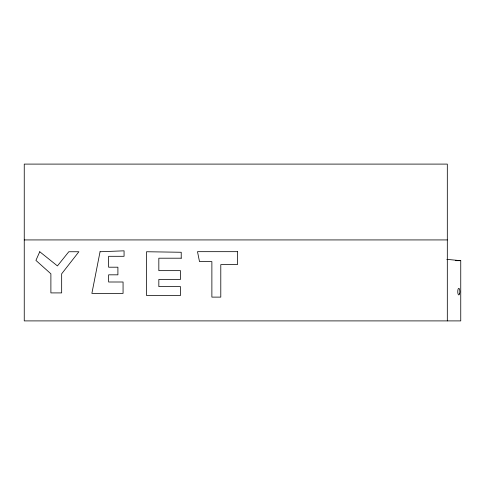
<?xml version="1.0" encoding="UTF-8"?>
<svg xmlns="http://www.w3.org/2000/svg" width="485" height="485" viewBox="0 0 485 485"><rect width="100%" height="100%" fill="white"/><g stroke="black" fill="none" stroke-linecap="round" stroke-linejoin="round"><path stroke-width="0.73" d="M24.25 239.929L447.315 239.929M455.603 260.675L460.75 260.675L460.75 320.9L24.25 320.9L24.25 164.1L447.315 164.1L447.315 320.9M446.83 259.354L460.75 260.675M100.049 251.745L91.877 293.401L123.063 293.401L123.063 282.003L108.628 282.003L108.628 274.825L117.903 274.825L117.903 267.199L108.628 267.199L108.628 256.298L124.063 256.298L124.063 250.824L100.049 251.745M39.758 251.745L35.914 260.396L50.889 273.807L50.889 292.91L61.668 292.91L61.668 273.807L78.891 251.745L68.803 251.745L57.436 265.919L39.758 251.745M237.474 251.673L197.498 251.673L199.505 261.627L211.878 261.627L211.878 297.117L220.79 297.117L220.79 264.616L237.474 264.616L237.474 251.673M181.22 258.202L158.831 258.202L158.831 270.648L180.487 270.648L180.487 279.421L158.831 279.421L158.831 286.611L180.487 286.611L180.487 295.498L146.531 295.498L146.531 251.745L181.22 252.261L181.22 258.202M459.58 293.807A3.31 1.037 -90 0 0 458.992 288.387A3.31 1.037 -90 0 0 457.816 292.722A3.31 1.037 -90 0 0 459.58 293.807"/></g></svg>
